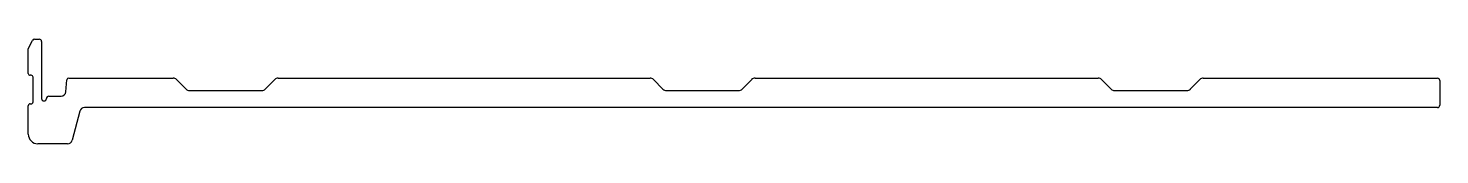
# Model space of a CAD drawing. Extents: x 1426 to 1574, y 1991 to 2002.
import ezdxf

# ---------------------------------------------------------------- set-up
doc = ezdxf.new("R2010")
doc.units = 0
doc.layers.get('0').update_dxf_attribs({"linetype": 'CONTINUOUS'})

msp = doc.modelspace()

# ---------------------------------------------------------------- linework, layer by layer
at = {"color": 0}
for p, q in [((1426.09, 2001.01), (1426.52, 2001.87)), ((1426.09, 1998.41), (1426.09, 2001.01)), ((1426.74, 2002.01), (1427.09, 2002.01)), ((1427.09, 2002.01), (1427.24, 2002.01)), ((1427.49, 2001.76), (1427.49, 1995.76)), ((1426.39, 1998.21), (1426.29, 1998.21)), ((1426.59, 1995.41), (1426.59, 1998.01)), ((1430.03, 1996.46), (1430.14, 1997.72)), ((1430.33, 1997.91), (1441.28, 1997.91)), ((1441.63, 1997.76), (1442.64, 1996.75)), ((1442.99, 1996.61), (1450.58, 1996.61)), ((1450.93, 1996.75), (1451.94, 1997.76)), ((1452.29, 1997.91), (1491.28, 1997.91)), ((1491.63, 1997.76), (1492.64, 1996.75)), ((1492.99, 1996.61), (1500.58, 1996.61)), ((1500.93, 1996.75), (1501.94, 1997.76)), ((1502.29, 1997.91), (1538.28, 1997.91)), ((1538.63, 1997.76), (1539.64, 1996.75)), ((1539.99, 1996.61), (1547.58, 1996.61)), ((1547.93, 1996.75), (1548.94, 1997.76)), ((1549.29, 1997.91), (1573.84, 1997.91)), ((1574.09, 1997.66), (1574.09, 1995.06)), ((1426.29, 1995.21), (1426.39, 1995.21)), ((1428.24, 1996.01), (1429.53, 1996.01)), ((1426.09, 1992.01), (1426.09, 1995.01)), ((1431.49, 1994.43), (1430.68, 1991.38)), ((1432.43, 1994.81), (1431.97, 1994.81)), ((1573.84, 1994.81), (1432.43, 1994.81)), ((1430.2, 1991.01), (1427.09, 1991.01))]:
    msp.add_line(p, q, dxfattribs=at)
for centre, radius, start, end in [((1426.74, 2001.76), 0.25, 90, 153.4349), ((1427.24, 2001.76), 0.25, 0, 90), ((1426.29, 1998.41), 0.2, 180, 270), ((1426.39, 1998.01), 0.2, 0, 90), ((1430.33, 1997.71), 0.2, 90, 175), ((1441.28, 1997.41), 0.5, 45, 90), ((1442.99, 1997.11), 0.5, 225, 270), ((1450.58, 1997.11), 0.5, 270, 315), ((1452.29, 1997.41), 0.5, 90, 135), ((1491.28, 1997.41), 0.5, 45, 90), ((1492.99, 1997.11), 0.5, 225, 270), ((1500.58, 1997.11), 0.5, 270, 315), ((1502.29, 1997.41), 0.5, 90, 135), ((1538.28, 1997.41), 0.5, 45, 90), ((1539.99, 1997.11), 0.5, 225, 270), ((1547.58, 1997.11), 0.5, 270, 315), ((1549.29, 1997.41), 0.5, 90, 135), ((1573.84, 1997.66), 0.25, 0, 90), ((1426.29, 1995.01), 0.2, 90, 180), ((1426.39, 1995.41), 0.2, 270, 0), ((1427.74, 1995.76), 0.25, 180, 0), ((1428.24, 1995.76), 0.25, 90, 180), ((1429.53, 1996.51), 0.5, 270, 355), ((1573.84, 1995.06), 0.25, 270, 0), ((1431.97, 1994.31), 0.5, 90, 165.2564), ((1427.09, 1992.01), 1, 180, 270), ((1430.2, 1991.51), 0.5, 270, 345.2564)]:
    msp.add_arc(centre, radius, start, end, dxfattribs=at)

doc.saveas('drawing.dxf')
